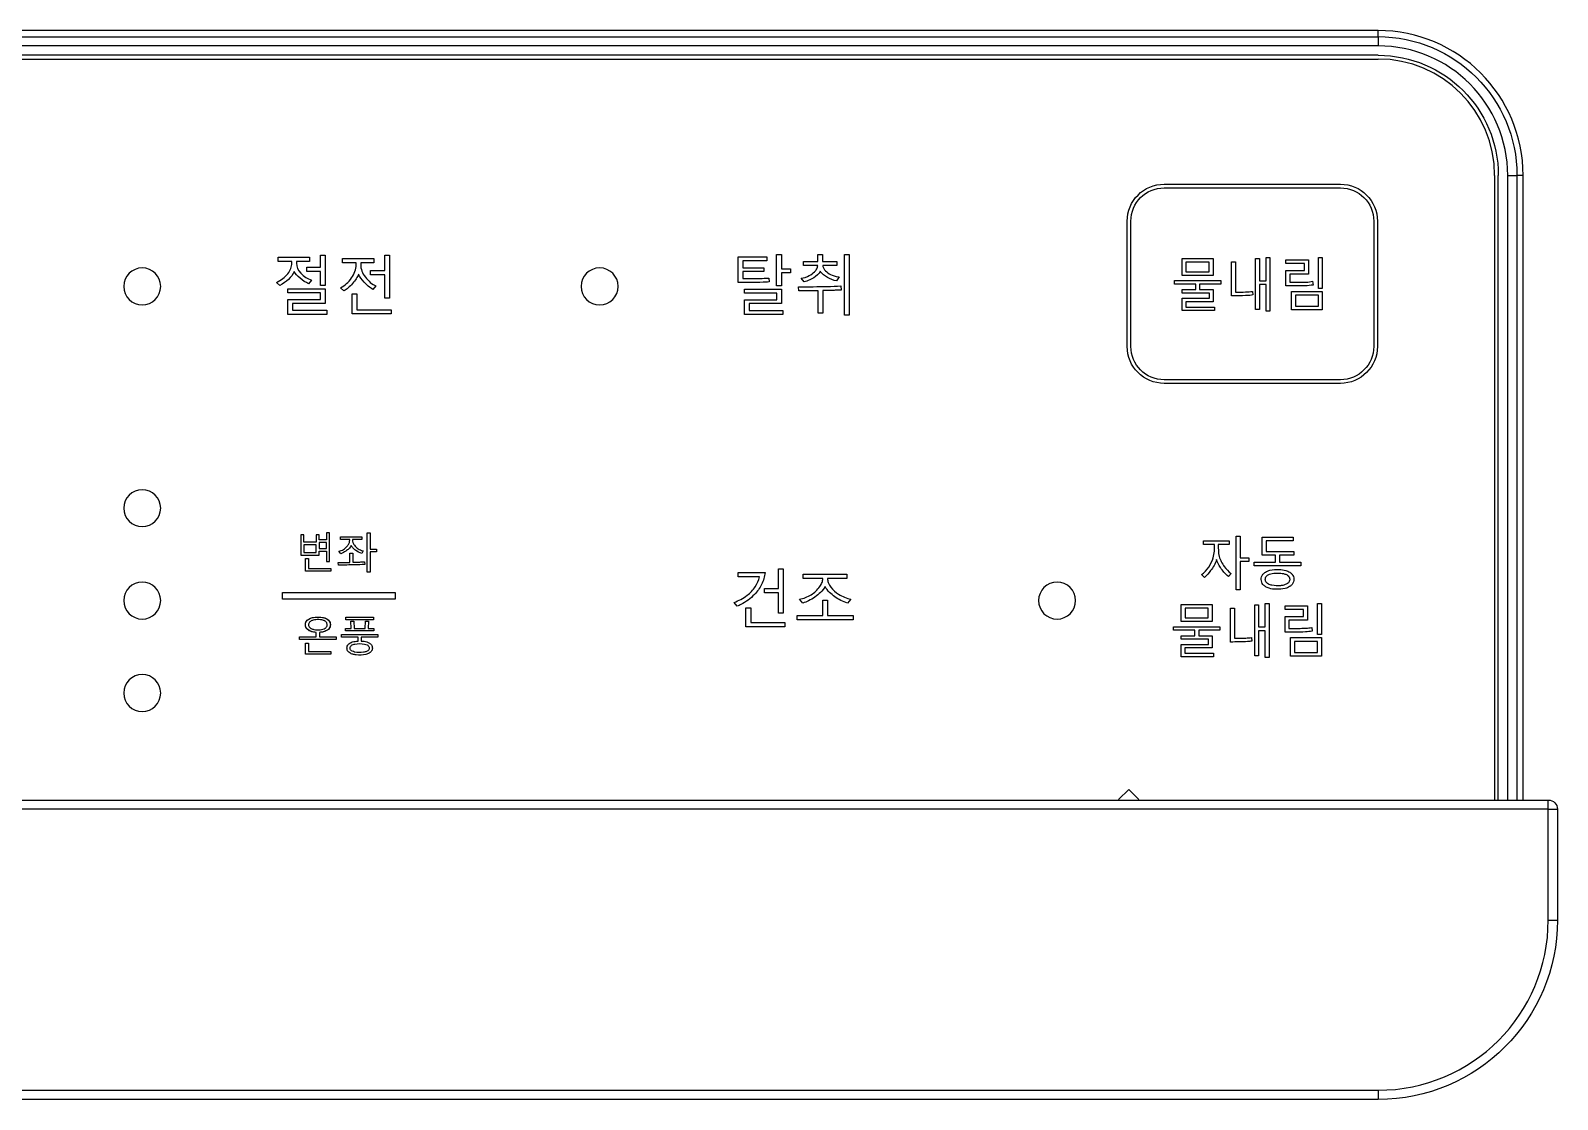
# Model space of a CAD drawing. Header units: millimetres. Extents: x 5 to 3846, y -2727 to 2747.
# Drawn here: x 1508.1 to 1590.7, y 1674.9 to 1732.7 of the extents above; entities that cross this region are included whole.
import ezdxf

# ---------------------------------------------------------------- set-up
doc = ezdxf.new("R2010")
doc.units = ezdxf.units.MM

msp = doc.modelspace()

# ---------------------------------------------------------------- linework, layer by layer
at = {"linetype": 'Continuous'}
for p, q in [((1581.015, 1732.726), (1367.765, 1732.726)), ((1581.015, 1732.394), (1581.015, 1732.726)), ((1367.765, 1732.394), (1581.015, 1732.394)), ((1581.015, 1731.895), (1367.765, 1731.895)), ((1581.015, 1732.394), (1581.015, 1731.895)), ((1581.015, 1731.386), (1367.765, 1731.386)), ((1367.765, 1731.186), (1581.015, 1731.186)), ((1569.434, 1724.414), (1578.974, 1724.414)), ((1587.315, 1724.886), (1587.315, 1691.099)), ((1587.515, 1691.099), (1587.515, 1724.886)), ((1588.024, 1691.099), (1588.024, 1724.886)), ((1588.024, 1724.886), (1588.524, 1724.886)), ((1588.855, 1724.886), (1588.524, 1724.886)), ((1588.524, 1724.886), (1588.524, 1691.099)), ((1588.855, 1691.099), (1588.855, 1724.886)), ((1569.434, 1724.214), (1578.974, 1724.214)), ((1567.434, 1715.636), (1567.434, 1722.414)), ((1567.634, 1715.636), (1567.634, 1722.414)), ((1580.774, 1722.414), (1580.774, 1715.636)), ((1580.974, 1722.414), (1580.974, 1715.636)), ((1521.505, 1720.46), (1523.192, 1720.46)), ((1521.505, 1720.234), (1521.505, 1720.46)), ((1522.239, 1720.234), (1521.505, 1720.234)), ((1523.192, 1720.234), (1522.487, 1720.234)), ((1523.192, 1720.46), (1523.192, 1720.234)), ((1523.785, 1719.918), (1523.785, 1720.572)), ((1523.785, 1720.572), (1524.039, 1720.572)), ((1524.039, 1720.572), (1524.039, 1718.932)), ((1524.985, 1720.395), (1526.672, 1720.395)), ((1524.985, 1720.164), (1524.985, 1720.395)), ((1525.712, 1720.164), (1524.985, 1720.164)), ((1526.672, 1720.164), (1525.961, 1720.164)), ((1526.672, 1720.395), (1526.672, 1720.164)), ((1527.265, 1719.744), (1527.265, 1720.572)), ((1527.265, 1720.572), (1527.519, 1720.572)), ((1527.519, 1720.572), (1527.519, 1718.24)), ((1546.39, 1720.481), (1547.94, 1720.481)), ((1546.39, 1719.089), (1546.39, 1720.481)), ((1546.642, 1720.268), (1546.642, 1719.892)), ((1547.94, 1720.268), (1546.642, 1720.268)), ((1547.94, 1720.481), (1547.94, 1720.268)), ((1548.468, 1720.613), (1548.722, 1720.613)), ((1548.468, 1718.912), (1548.468, 1720.613)), ((1548.722, 1720.613), (1548.722, 1719.836)), ((1549.92, 1720.234), (1550.703, 1720.234)), ((1549.92, 1720.008), (1549.92, 1720.234)), ((1550.703, 1720.616), (1550.956, 1720.616)), ((1550.703, 1720.234), (1550.703, 1720.616)), ((1550.956, 1720.616), (1550.956, 1720.234)), ((1550.956, 1720.234), (1551.715, 1720.234)), ((1551.715, 1720.234), (1551.715, 1720.008)), ((1552.135, 1717.335), (1552.135, 1720.613)), ((1552.135, 1720.613), (1552.39, 1720.613)), ((1552.39, 1720.613), (1552.39, 1717.335)), ((1570.41, 1720.394), (1572.08, 1720.394)), ((1570.41, 1719.483), (1570.41, 1720.394)), ((1570.616, 1720.199), (1570.616, 1719.677)), ((1571.872, 1720.199), (1570.616, 1720.199)), ((1571.872, 1719.677), (1571.872, 1720.199)), ((1572.08, 1720.394), (1572.08, 1719.483)), ((1573.078, 1720.211), (1573.287, 1720.211)), ((1573.078, 1718.372), (1573.078, 1720.211)), ((1573.287, 1720.211), (1573.287, 1718.573)), ((1574.385, 1720.391), (1574.595, 1720.391)), ((1574.385, 1717.63), (1574.385, 1720.391)), ((1574.595, 1720.391), (1574.595, 1719.186)), ((1574.952, 1720.45), (1575.161, 1720.45)), ((1574.952, 1719.186), (1574.952, 1720.45)), ((1575.161, 1720.45), (1575.161, 1717.542)), ((1576.027, 1720.329), (1577.237, 1720.329)), ((1576.027, 1720.131), (1576.027, 1720.329)), ((1577.03, 1720.131), (1576.027, 1720.131)), ((1577.03, 1719.749), (1577.03, 1720.131)), ((1577.237, 1720.329), (1577.237, 1719.554)), ((1577.78, 1720.45), (1577.99, 1720.45)), ((1577.78, 1718.77), (1577.78, 1720.45)), ((1577.99, 1720.45), (1577.99, 1718.77)), ((1523.053, 1719.918), (1523.785, 1719.918)), ((1523.053, 1719.688), (1523.053, 1719.918)), ((1523.785, 1719.688), (1523.053, 1719.688)), ((1523.785, 1718.932), (1523.785, 1719.688)), ((1526.499, 1719.744), (1527.265, 1719.744)), ((1526.499, 1719.517), (1526.499, 1719.744)), ((1527.265, 1719.517), (1526.499, 1719.517)), ((1527.265, 1718.24), (1527.265, 1719.517)), ((1546.642, 1719.892), (1547.772, 1719.892)), ((1546.642, 1719.683), (1546.642, 1719.304)), ((1547.772, 1719.683), (1546.642, 1719.683)), ((1547.772, 1719.892), (1547.772, 1719.683)), ((1548.04, 1719.335), (1548.057, 1719.128)), ((1548.722, 1719.836), (1549.216, 1719.836)), ((1548.722, 1719.61), (1548.722, 1718.912)), ((1549.216, 1719.61), (1548.722, 1719.61)), ((1549.216, 1719.836), (1549.216, 1719.61)), ((1549.95, 1719.123), (1549.787, 1719.321)), ((1550.693, 1720.008), (1549.92, 1720.008)), ((1551.715, 1720.008), (1550.963, 1720.008)), ((1551.855, 1719.395), (1551.7, 1719.182)), ((1572.08, 1719.483), (1570.41, 1719.483)), ((1570.616, 1719.677), (1571.872, 1719.677)), ((1576.027, 1719.749), (1577.03, 1719.749)), ((1576.027, 1718.909), (1576.027, 1719.749)), ((1576.233, 1719.554), (1576.233, 1719.109)), ((1577.237, 1719.554), (1576.233, 1719.554)), ((1521.585, 1718.932), (1521.405, 1719.104)), ((1522.02, 1718.759), (1524.039, 1718.759)), ((1522.02, 1718.533), (1522.02, 1718.759)), ((1523.789, 1718.533), (1522.02, 1718.533)), ((1523.308, 1719.224), (1523.138, 1719.031)), ((1524.039, 1718.932), (1523.785, 1718.932)), ((1523.789, 1718.181), (1523.789, 1718.533)), ((1524.039, 1718.759), (1524.039, 1717.962)), ((1525.058, 1718.64), (1524.875, 1718.815)), ((1525.5, 1718.474), (1525.755, 1718.474)), ((1525.5, 1717.401), (1525.5, 1718.474)), ((1525.755, 1718.474), (1525.755, 1717.624)), ((1526.781, 1718.908), (1526.611, 1718.725)), ((1546.735, 1718.73), (1548.722, 1718.73)), ((1546.735, 1718.515), (1546.735, 1718.73)), ((1548.472, 1718.515), (1546.735, 1718.515)), ((1548.722, 1718.912), (1548.468, 1718.912)), ((1548.472, 1718.163), (1548.472, 1718.515)), ((1548.722, 1718.73), (1548.722, 1717.96)), ((1549.665, 1718.637), (1549.641, 1718.859)), ((1550.71, 1717.429), (1550.71, 1718.65)), ((1550.963, 1718.657), (1550.963, 1717.429)), ((1551.945, 1718.907), (1551.958, 1718.688)), ((1569.99, 1719.203), (1572.503, 1719.203)), ((1569.99, 1719.008), (1569.99, 1719.203)), ((1571.14, 1719.008), (1569.99, 1719.008)), ((1570.401, 1718.711), (1571.14, 1718.711)), ((1570.401, 1718.52), (1570.401, 1718.711)), ((1571.882, 1718.52), (1570.401, 1718.52)), ((1571.14, 1718.711), (1571.14, 1719.008)), ((1571.353, 1719.008), (1571.353, 1718.711)), ((1572.503, 1719.008), (1571.353, 1719.008)), ((1571.353, 1718.711), (1572.088, 1718.711)), ((1571.882, 1718.24), (1571.882, 1718.52)), ((1572.088, 1718.711), (1572.088, 1718.057)), ((1572.503, 1719.203), (1572.503, 1719.008)), ((1574.209, 1718.615), (1574.23, 1718.421)), ((1574.595, 1719.186), (1574.952, 1719.186)), ((1574.595, 1718.986), (1574.595, 1717.63)), ((1574.952, 1718.986), (1574.595, 1718.986)), ((1574.952, 1717.542), (1574.952, 1718.986)), ((1576.326, 1718.609), (1577.99, 1718.609)), ((1576.326, 1717.61), (1576.326, 1718.609)), ((1577.47, 1719.159), (1577.489, 1718.958)), ((1577.99, 1718.77), (1577.78, 1718.77)), ((1577.99, 1718.609), (1577.99, 1717.61)), ((1522.02, 1718.181), (1523.789, 1718.181)), ((1522.02, 1717.371), (1522.02, 1718.181)), ((1522.272, 1717.962), (1522.272, 1717.597)), ((1524.039, 1717.962), (1522.272, 1717.962)), ((1525.755, 1717.624), (1527.605, 1717.624)), ((1527.519, 1718.24), (1527.265, 1718.24)), ((1527.605, 1717.624), (1527.605, 1717.401)), ((1546.735, 1718.163), (1548.472, 1718.163)), ((1546.735, 1717.373), (1546.735, 1718.163)), ((1546.985, 1717.96), (1546.985, 1717.585)), ((1548.722, 1717.96), (1546.985, 1717.96)), ((1570.401, 1718.24), (1571.882, 1718.24)), ((1570.401, 1717.575), (1570.401, 1718.24)), ((1570.608, 1718.057), (1570.608, 1717.766)), ((1572.088, 1718.057), (1570.608, 1718.057)), ((1570.608, 1717.766), (1572.16, 1717.766)), ((1572.16, 1717.766), (1572.16, 1717.575)), ((1574.595, 1717.63), (1574.385, 1717.63)), ((1576.535, 1718.408), (1576.535, 1717.81)), ((1577.78, 1718.408), (1576.535, 1718.408)), ((1576.535, 1717.81), (1577.78, 1717.81)), ((1577.78, 1717.81), (1577.78, 1718.408)), ((1524.128, 1717.371), (1522.02, 1717.371)), ((1522.272, 1717.597), (1524.128, 1717.597)), ((1524.128, 1717.597), (1524.128, 1717.371)), ((1527.605, 1717.401), (1525.5, 1717.401)), ((1548.81, 1717.373), (1546.735, 1717.373)), ((1546.985, 1717.585), (1548.81, 1717.585)), ((1548.81, 1717.585), (1548.81, 1717.373)), ((1550.963, 1717.429), (1550.71, 1717.429)), ((1552.39, 1717.335), (1552.135, 1717.335)), ((1572.16, 1717.575), (1570.401, 1717.575)), ((1575.161, 1717.542), (1574.952, 1717.542)), ((1577.99, 1717.61), (1576.326, 1717.61)), ((1578.974, 1713.836), (1569.434, 1713.836)), ((1578.974, 1713.636), (1569.434, 1713.636)), ((1522.892, 1705.45), (1522.729, 1705.45)), ((1522.729, 1705.45), (1522.729, 1704.346)), ((1522.892, 1705.056), (1522.892, 1705.45)), ((1523.715, 1705.45), (1523.552, 1705.45)), ((1523.552, 1705.45), (1523.552, 1705.056)), ((1523.715, 1705.178), (1523.715, 1705.45)), ((1524.276, 1705.549), (1524.11, 1705.549)), ((1524.11, 1705.549), (1524.11, 1705.178)), ((1524.276, 1703.994), (1524.276, 1705.549)), ((1524.874, 1705.193), (1524.874, 1705.344)), ((1524.874, 1705.344), (1526.016, 1705.344)), ((1526.016, 1705.344), (1526.016, 1705.193)), ((1526.308, 1705.549), (1526.472, 1705.549)), ((1526.308, 1703.42), (1526.308, 1705.549)), ((1526.472, 1705.549), (1526.472, 1704.671)), ((1573.336, 1702.472), (1573.336, 1705.38)), ((1573.336, 1705.38), (1573.545, 1705.38)), ((1573.545, 1705.38), (1573.545, 1704.198)), ((1574.732, 1705.312), (1576.414, 1705.312)), ((1574.732, 1704.342), (1574.732, 1705.312)), ((1576.414, 1705.312), (1576.414, 1705.111)), ((1523.552, 1705.056), (1522.892, 1705.056)), ((1523.552, 1704.909), (1522.892, 1704.909)), ((1522.892, 1704.909), (1522.892, 1704.493)), ((1522.892, 1704.493), (1523.552, 1704.493)), ((1523.552, 1704.493), (1523.552, 1704.909)), ((1524.11, 1705.178), (1523.715, 1705.178)), ((1523.715, 1705.031), (1523.715, 1704.708)), ((1524.11, 1705.031), (1523.715, 1705.031)), ((1523.715, 1704.708), (1524.11, 1704.708)), ((1523.715, 1704.346), (1523.715, 1704.561)), ((1523.715, 1704.561), (1524.11, 1704.561)), ((1524.11, 1704.708), (1524.11, 1705.031)), ((1524.11, 1704.561), (1524.11, 1703.994)), ((1524.884, 1704.421), (1524.786, 1704.554)), ((1525.365, 1705.193), (1524.874, 1705.193)), ((1525.374, 1704.444), (1525.539, 1704.444)), ((1525.374, 1703.955), (1525.374, 1704.444)), ((1526.016, 1705.193), (1525.526, 1705.193)), ((1525.539, 1704.444), (1525.539, 1703.959)), ((1526.104, 1704.572), (1526.016, 1704.44)), ((1526.472, 1704.671), (1526.821, 1704.671)), ((1526.472, 1704.524), (1526.472, 1703.42)), ((1526.821, 1704.524), (1526.472, 1704.524)), ((1526.821, 1704.671), (1526.821, 1704.524)), ((1571.556, 1704.926), (1571.556, 1705.127)), ((1571.556, 1705.127), (1572.953, 1705.127)), ((1572.157, 1704.926), (1571.556, 1704.926)), ((1572.953, 1704.926), (1572.363, 1704.926)), ((1572.953, 1705.127), (1572.953, 1704.926)), ((1574.946, 1705.111), (1574.946, 1704.543)), ((1576.414, 1705.111), (1574.946, 1705.111)), ((1574.946, 1704.543), (1576.446, 1704.543)), ((1576.446, 1704.543), (1576.446, 1704.342)), ((1522.729, 1704.346), (1523.715, 1704.346)), ((1522.976, 1704.17), (1523.141, 1704.17)), ((1522.976, 1703.48), (1522.976, 1704.17)), ((1523.141, 1704.17), (1523.141, 1703.627)), ((1523.141, 1703.627), (1524.343, 1703.627)), ((1524.11, 1703.994), (1524.276, 1703.994)), ((1524.343, 1703.627), (1524.343, 1703.48)), ((1524.757, 1703.804), (1524.738, 1703.951)), ((1526.172, 1703.987), (1526.179, 1703.845)), ((1548.562, 1702.541), (1548.562, 1703.613)), ((1548.562, 1703.613), (1548.817, 1703.613)), ((1548.817, 1703.613), (1548.817, 1701.215)), ((1573.545, 1704.198), (1574.014, 1704.198)), ((1574.014, 1703.997), (1573.545, 1703.997)), ((1573.545, 1703.997), (1573.545, 1702.472)), ((1574.014, 1704.198), (1574.014, 1703.997)), ((1574.313, 1703.765), (1574.313, 1703.965)), ((1574.313, 1703.965), (1575.462, 1703.965)), ((1576.825, 1703.765), (1574.313, 1703.765)), ((1575.462, 1704.342), (1574.732, 1704.342)), ((1575.462, 1703.965), (1575.462, 1704.342)), ((1575.676, 1704.342), (1575.676, 1703.965)), ((1576.446, 1704.342), (1575.676, 1704.342)), ((1575.676, 1703.965), (1576.825, 1703.965)), ((1576.825, 1703.965), (1576.825, 1703.765)), ((1524.343, 1703.48), (1522.976, 1703.48)), ((1526.472, 1703.42), (1526.308, 1703.42)), ((1546.384, 1703.404), (1547.838, 1703.404)), ((1546.384, 1703.178), (1546.384, 1703.404)), ((1547.539, 1703.178), (1546.384, 1703.178)), ((1549.91, 1703.084), (1549.91, 1703.31)), ((1549.91, 1703.31), (1552.274, 1703.31)), ((1550.96, 1703.084), (1549.91, 1703.084)), ((1552.274, 1703.084), (1551.221, 1703.084)), ((1552.274, 1703.31), (1552.274, 1703.084)), ((1571.617, 1703.141), (1571.455, 1703.29)), ((1573.054, 1703.351), (1572.908, 1703.182)), ((1521.725, 1702.32), (1527.825, 1702.32)), ((1521.725, 1701.972), (1521.725, 1702.32)), ((1527.825, 1701.972), (1521.725, 1701.972)), ((1527.825, 1702.32), (1527.825, 1701.972)), ((1547.807, 1702.541), (1548.562, 1702.541)), ((1547.807, 1702.314), (1547.807, 1702.541)), ((1548.562, 1702.314), (1547.807, 1702.314)), ((1548.562, 1701.215), (1548.562, 1702.314)), ((1549.88, 1701.747), (1549.701, 1701.956)), ((1552.483, 1701.959), (1552.304, 1701.75)), ((1573.545, 1702.472), (1573.336, 1702.472)), ((1546.338, 1701.584), (1546.168, 1701.79)), ((1546.808, 1701.497), (1547.062, 1701.497)), ((1546.808, 1700.465), (1546.808, 1701.497)), ((1547.062, 1701.497), (1547.062, 1700.694)), ((1548.817, 1701.215), (1548.562, 1701.215)), ((1550.963, 1701.903), (1551.221, 1701.903)), ((1550.963, 1701.076), (1550.963, 1701.903)), ((1551.221, 1701.903), (1551.221, 1701.076)), ((1570.36, 1700.757), (1570.36, 1701.667)), ((1570.36, 1701.667), (1572.03, 1701.667)), ((1571.822, 1701.473), (1570.566, 1701.473)), ((1570.566, 1701.473), (1570.566, 1700.951)), ((1571.822, 1700.951), (1571.822, 1701.473)), ((1572.03, 1701.667), (1572.03, 1700.757)), ((1573.028, 1701.485), (1573.237, 1701.485)), ((1573.028, 1699.646), (1573.028, 1701.485)), ((1573.237, 1701.485), (1573.237, 1699.847)), ((1574.335, 1701.665), (1574.545, 1701.665)), ((1574.335, 1698.904), (1574.335, 1701.665)), ((1574.545, 1701.665), (1574.545, 1700.46)), ((1574.902, 1701.723), (1575.111, 1701.723)), ((1574.902, 1700.46), (1574.902, 1701.723)), ((1575.111, 1701.723), (1575.111, 1698.816)), ((1575.977, 1701.602), (1577.186, 1701.602)), ((1575.977, 1701.405), (1575.977, 1701.602)), ((1576.98, 1701.405), (1575.977, 1701.405)), ((1576.98, 1701.022), (1576.98, 1701.405)), ((1577.186, 1701.602), (1577.186, 1700.828)), ((1577.73, 1701.723), (1577.94, 1701.723)), ((1577.73, 1700.044), (1577.73, 1701.723)), ((1577.94, 1701.723), (1577.94, 1700.044)), ((1525.133, 1700.384), (1525.451, 1700.384)), ((1525.133, 1700.242), (1525.133, 1700.384)), ((1525.159, 1700.848), (1525.159, 1700.995)), ((1525.159, 1700.995), (1526.652, 1700.995)), ((1526.652, 1700.848), (1525.159, 1700.848)), ((1525.431, 1700.771), (1525.593, 1700.771)), ((1525.451, 1700.384), (1525.431, 1700.771)), ((1525.593, 1700.771), (1525.616, 1700.384)), ((1525.616, 1700.384), (1526.195, 1700.384)), ((1526.195, 1700.384), (1526.218, 1700.771)), ((1526.218, 1700.771), (1526.38, 1700.771)), ((1526.38, 1700.771), (1526.36, 1700.384)), ((1526.36, 1700.384), (1526.678, 1700.384)), ((1526.652, 1700.995), (1526.652, 1700.848)), ((1526.678, 1700.384), (1526.678, 1700.242)), ((1548.91, 1700.465), (1546.808, 1700.465)), ((1547.062, 1700.694), (1548.91, 1700.694)), ((1548.91, 1700.694), (1548.91, 1700.465)), ((1549.571, 1701.076), (1550.963, 1701.076)), ((1549.571, 1700.853), (1549.571, 1701.076)), ((1552.613, 1700.853), (1549.571, 1700.853)), ((1551.221, 1701.076), (1552.613, 1701.076)), ((1552.613, 1701.076), (1552.613, 1700.853)), ((1569.94, 1700.476), (1572.452, 1700.476)), ((1569.94, 1700.282), (1569.94, 1700.476)), ((1571.09, 1700.282), (1569.94, 1700.282)), ((1572.03, 1700.757), (1570.36, 1700.757)), ((1570.566, 1700.951), (1571.822, 1700.951)), ((1571.09, 1699.985), (1571.09, 1700.282)), ((1572.452, 1700.282), (1571.303, 1700.282)), ((1571.303, 1700.282), (1571.303, 1699.985)), ((1572.452, 1700.476), (1572.452, 1700.282)), ((1574.545, 1700.46), (1574.902, 1700.46)), ((1575.977, 1700.182), (1575.977, 1701.022)), ((1575.977, 1701.022), (1576.98, 1701.022)), ((1577.186, 1700.828), (1576.183, 1700.828)), ((1576.183, 1700.828), (1576.183, 1700.383)), ((1577.42, 1700.433), (1577.439, 1700.232)), ((1522.657, 1699.776), (1522.657, 1699.923)), ((1522.657, 1699.923), (1523.561, 1699.923)), ((1524.633, 1699.776), (1522.657, 1699.776)), ((1522.98, 1699.589), (1523.145, 1699.589)), ((1522.98, 1698.991), (1522.98, 1699.589)), ((1523.145, 1699.589), (1523.145, 1699.138)), ((1523.561, 1699.923), (1523.561, 1700.169)), ((1523.729, 1700.169), (1523.729, 1699.923)), ((1523.729, 1699.923), (1524.633, 1699.923)), ((1524.633, 1699.923), (1524.633, 1699.776)), ((1524.918, 1700.054), (1526.893, 1700.054)), ((1524.918, 1699.905), (1524.918, 1700.054)), ((1525.822, 1699.905), (1524.918, 1699.905)), ((1526.678, 1700.242), (1525.133, 1700.242)), ((1525.822, 1699.697), (1525.822, 1699.905)), ((1525.989, 1699.905), (1525.989, 1699.697)), ((1526.893, 1699.905), (1525.989, 1699.905)), ((1526.893, 1700.054), (1526.893, 1699.905)), ((1570.351, 1699.985), (1571.09, 1699.985)), ((1570.351, 1699.794), (1570.351, 1699.985)), ((1571.832, 1699.794), (1570.351, 1699.794)), ((1570.351, 1699.514), (1571.832, 1699.514)), ((1570.351, 1698.849), (1570.351, 1699.514)), ((1571.303, 1699.985), (1572.038, 1699.985)), ((1571.832, 1699.514), (1571.832, 1699.794)), ((1572.038, 1699.985), (1572.038, 1699.331)), ((1574.159, 1699.889), (1574.18, 1699.695)), ((1574.545, 1700.259), (1574.545, 1698.904)), ((1574.902, 1700.259), (1574.545, 1700.259)), ((1574.902, 1698.816), (1574.902, 1700.259)), ((1576.276, 1699.883), (1577.94, 1699.883)), ((1576.276, 1698.883), (1576.276, 1699.883)), ((1577.73, 1699.682), (1576.485, 1699.682)), ((1576.485, 1699.682), (1576.485, 1699.084)), ((1577.94, 1700.044), (1577.73, 1700.044)), ((1577.73, 1699.084), (1577.73, 1699.682)), ((1577.94, 1699.883), (1577.94, 1698.883)), ((1524.353, 1698.991), (1522.98, 1698.991)), ((1523.145, 1699.138), (1524.353, 1699.138)), ((1524.353, 1699.138), (1524.353, 1698.991)), ((1572.11, 1698.849), (1570.351, 1698.849)), ((1570.558, 1699.331), (1570.558, 1699.04)), ((1572.038, 1699.331), (1570.558, 1699.331)), ((1570.558, 1699.04), (1572.11, 1699.04)), ((1572.11, 1699.04), (1572.11, 1698.849)), ((1574.545, 1698.904), (1574.335, 1698.904)), ((1575.111, 1698.816), (1574.902, 1698.816)), ((1577.94, 1698.883), (1576.276, 1698.883)), ((1576.485, 1699.084), (1577.73, 1699.084)), ((1566.969, 1691.124), (1567.516, 1691.67)), ((1567.516, 1691.67), (1568.063, 1691.124)), ((1358.565, 1691.098), (1590.215, 1691.098)), ((1590.215, 1690.598), (1358.565, 1690.598)), ((1566.995, 1691.098), (1566.969, 1691.124)), ((1568.063, 1691.124), (1568.037, 1691.098)), ((1590.215, 1690.598), (1590.215, 1691.098)), ((1590.215, 1684.598), (1590.215, 1690.598)), ((1590.215, 1690.598), (1590.715, 1690.598)), ((1590.715, 1690.598), (1590.715, 1684.598)), ((1590.215, 1684.598), (1590.715, 1684.598)), ((1367.765, 1675.398), (1581.015, 1675.398)), ((1581.015, 1674.898), (1367.765, 1674.898)), ((1581.015, 1675.398), (1581.015, 1674.898))]:
    msp.add_line(p, q, dxfattribs=at)
at = {"linetype": 'Continuous', "extrusion": (0, 0, -1)}
for centre in [(-1514.14, 1718.886), (-1538.89, 1718.886), (-1514.14, 1706.886), (-1514.14, 1701.886), (-1563.64, 1701.886), (-1514.14, 1696.886)]:
    msp.add_circle(centre, 1, dxfattribs=at)
at = {"linetype": 'Continuous'}
for centre, radius, start, end in [((1581.015, 1724.886), 7.84, 0, 90), ((1581.015, 1724.886), 7.009, 0, 90), ((1581.015, 1724.886), 6.3, 0, 90), ((1581.015, 1684.598), 9.2, 270, 0)]:
    msp.add_arc(centre, radius, start, end, dxfattribs=at)
at = {"linetype": 'Continuous', "extrusion": (0, 0, -1)}
for centre, radius, start, end in [((-1581.015, 1724.886), 7.509, 90, 180), ((-1581.015, 1724.886), 6.5, 90, 180), ((-1569.434, 1722.414), 2, 0, 90), ((-1578.974, 1722.414), 2, 90, 180), ((-1569.434, 1722.414), 1.8, 0, 90), ((-1578.974, 1722.414), 1.8, 90, 180), ((-1569.434, 1715.636), 2, 270, 0), ((-1569.434, 1715.636), 1.8, 270, 0), ((-1578.974, 1715.636), 1.8, 180, 270), ((-1578.974, 1715.636), 2, 180, 270), ((-1590.215, 1690.598), 0.5, 90, 180), ((-1581.015, 1684.598), 9.7, 180, 270)]:
    msp.add_arc(centre, radius, start, end, dxfattribs=at)
at = {"linetype": 'Continuous'}
for points, knots in [([(1521.405, 1719.104), (1521.66, 1719.224), (1521.862, 1719.377), (1522.163, 1719.749), (1522.239, 1719.943), (1522.239, 1720.176), (1522.239, 1720.205), (1522.239, 1720.234)], [0, 0, 0, 0, 0.467023, 0.467023, 0.933864, 0.933864, 1, 1, 1, 1]), ([(1522.487, 1720.234), (1522.487, 1720.205), (1522.487, 1720.176), (1522.487, 1719.946), (1522.567, 1719.761), (1522.888, 1719.423), (1523.081, 1719.3), (1523.308, 1719.224)], [0, 0, 0, 0, 0.067248, 0.067248, 0.534526, 0.534526, 1, 1, 1, 1]), ([(1524.875, 1718.815), (1525.108, 1718.932), (1525.306, 1719.107), (1525.631, 1719.571), (1525.712, 1719.805), (1525.712, 1720.083), (1525.712, 1720.124), (1525.712, 1720.164)], [0, 0, 0, 0, 0.460873, 0.460873, 0.921746, 0.921746, 1, 1, 1, 1]), ([(1525.961, 1720.164), (1525.961, 1720.124), (1525.961, 1720.083), (1525.961, 1719.826), (1526.045, 1719.607), (1526.383, 1719.167), (1526.572, 1719.007), (1526.781, 1718.908)], [0, 0, 0, 0, 0.084902, 0.084902, 0.542034, 0.542034, 1, 1, 1, 1]), ([(1523.138, 1719.031), (1522.98, 1719.1), (1522.827, 1719.197), (1522.533, 1719.447), (1522.428, 1719.569), (1522.365, 1719.688)], [0, 0, 0, 0, 0.499463, 0.499463, 1, 1, 1, 1]), ([(1525.845, 1719.538), (1525.781, 1719.388), (1525.672, 1719.222), (1525.362, 1718.858), (1525.209, 1718.725), (1525.058, 1718.64)], [0, 0, 0, 0, 0.499061, 0.499061, 1, 1, 1, 1]), ([(1526.611, 1718.725), (1526.449, 1718.825), (1526.296, 1718.953), (1526.007, 1719.267), (1525.904, 1719.41), (1525.845, 1719.538)], [0, 0, 0, 0, 0.499494, 0.499494, 1, 1, 1, 1]), ([(1546.642, 1719.304), (1546.789, 1719.304), (1546.937, 1719.304), (1547.244, 1719.306), (1547.403, 1719.308), (1547.721, 1719.317), (1547.881, 1719.323), (1548.04, 1719.335)], [0, 0, 0, 0, 0.316278, 0.316278, 0.657983, 0.657983, 1, 1, 1, 1]), ([(1549.787, 1719.321), (1549.943, 1719.344), (1550.097, 1719.392), (1550.337, 1719.521), (1550.433, 1719.589), (1550.561, 1719.718), (1550.604, 1719.772), (1550.664, 1719.885), (1550.685, 1719.946), (1550.693, 1720.008)], [0, 0, 0, 0, 0.393389, 0.393389, 0.679789, 0.679789, 0.845673, 0.845673, 1, 1, 1, 1]), ([(1550.83, 1719.701), (1550.792, 1719.626), (1550.733, 1719.562), (1550.547, 1719.396), (1550.404, 1719.307), (1550.157, 1719.189), (1550.055, 1719.15), (1549.95, 1719.123)], [0, 0, 0, 0, 0.234642, 0.234642, 0.698684, 0.698684, 1, 1, 1, 1]), ([(1551.7, 1719.182), (1551.531, 1719.213), (1551.366, 1719.277), (1551.145, 1719.406), (1551.074, 1719.453), (1550.94, 1719.561), (1550.875, 1719.625), (1550.83, 1719.701)], [0, 0, 0, 0, 0.500953, 0.500953, 0.744018, 0.744018, 1, 1, 1, 1]), ([(1550.963, 1720.008), (1550.97, 1719.953), (1550.989, 1719.898), (1551.042, 1719.801), (1551.077, 1719.757), (1551.191, 1719.642), (1551.281, 1719.581), (1551.505, 1719.466), (1551.65, 1719.425), (1551.815, 1719.4), (1551.835, 1719.397), (1551.855, 1719.395)], [0, 0, 0, 0, 0.144987, 0.144987, 0.288061, 0.288061, 0.56422, 0.56422, 0.947456, 0.947456, 1, 1, 1, 1]), ([(1548.057, 1719.128), (1547.95, 1719.116), (1547.842, 1719.111), (1547.51, 1719.098), (1547.286, 1719.094), (1546.838, 1719.09), (1546.614, 1719.089), (1546.39, 1719.089)], [0, 0, 0, 0, 0.194327, 0.194327, 0.597078, 0.597078, 1, 1, 1, 1]), ([(1549.641, 1718.859), (1549.911, 1718.859), (1550.181, 1718.863), (1550.7, 1718.871), (1550.949, 1718.875), (1551.447, 1718.886), (1551.696, 1718.891), (1551.945, 1718.907)], [0, 0, 0, 0, 0.351746, 0.351746, 0.675831, 0.675831, 1, 1, 1, 1]), ([(1550.71, 1718.65), (1550.574, 1718.648), (1550.438, 1718.646), (1550.196, 1718.642), (1550.09, 1718.641), (1549.877, 1718.638), (1549.771, 1718.637), (1549.665, 1718.637)], [0, 0, 0, 0, 0.389651, 0.389651, 0.694819, 0.694819, 1, 1, 1, 1]), ([(1551.958, 1718.688), (1551.892, 1718.684), (1551.825, 1718.68), (1551.68, 1718.674), (1551.601, 1718.671), (1551.419, 1718.665), (1551.315, 1718.663), (1551.129, 1718.659), (1551.046, 1718.658), (1550.963, 1718.657)], [0, 0, 0, 0, 0.20028, 0.20028, 0.43803, 0.43803, 0.749976, 0.749976, 1, 1, 1, 1]), ([(1577.489, 1718.958), (1577.349, 1718.935), (1577.213, 1718.92), (1576.95, 1718.911), (1576.599, 1718.909), (1576.027, 1718.909)], [0, 0, 0, 0, 0.498999, 0.498999, 1, 1, 1, 1]), ([(1576.233, 1719.109), (1576.689, 1719.109), (1576.981, 1719.112), (1577.241, 1719.121), (1577.36, 1719.136), (1577.47, 1719.159)], [0, 0, 0, 0, 0.498947, 0.498947, 1, 1, 1, 1]), ([(1524.786, 1704.554), (1524.87, 1704.574), (1524.953, 1704.604), (1525.112, 1704.696), (1525.187, 1704.765), (1525.283, 1704.887), (1525.315, 1704.936), (1525.36, 1705.043), (1525.365, 1705.103), (1525.365, 1705.172), (1525.365, 1705.183), (1525.365, 1705.193)], [0, 0, 0, 0, 0.276133, 0.276133, 0.5932, 0.5932, 0.77615, 0.77615, 0.966288, 0.966288, 1, 1, 1, 1]), ([(1525.449, 1704.861), (1525.417, 1704.798), (1525.369, 1704.743), (1525.268, 1704.645), (1525.213, 1704.601), (1525.072, 1704.502), (1524.981, 1704.452), (1524.884, 1704.421)], [0, 0, 0, 0, 0.292635, 0.292635, 0.579294, 0.579294, 1, 1, 1, 1]), ([(1526.016, 1704.44), (1525.895, 1704.475), (1525.78, 1704.536), (1525.634, 1704.644), (1525.591, 1704.68), (1525.512, 1704.762), (1525.476, 1704.809), (1525.449, 1704.861)], [0, 0, 0, 0, 0.527495, 0.527495, 0.758096, 0.758096, 1, 1, 1, 1]), ([(1525.526, 1705.193), (1525.526, 1705.138), (1525.522, 1705.081), (1525.556, 1704.976), (1525.586, 1704.927), (1525.676, 1704.807), (1525.746, 1704.738), (1525.901, 1704.639), (1525.985, 1704.604), (1526.082, 1704.578), (1526.093, 1704.575), (1526.104, 1704.572)], [0, 0, 0, 0, 0.18066, 0.18066, 0.36241, 0.36241, 0.673364, 0.673364, 0.963146, 0.963146, 1, 1, 1, 1]), ([(1571.455, 1703.29), (1571.609, 1703.399), (1571.741, 1703.543), (1571.949, 1703.856), (1572.034, 1704.026), (1572.09, 1704.204), (1572.162, 1704.435), (1572.157, 1704.684), (1572.157, 1704.926)], [0, 0, 0, 0, 0.305469, 0.305469, 0.606339, 0.606339, 0.606339, 1, 1, 1, 1]), ([(1572.363, 1704.926), (1572.363, 1704.709), (1572.355, 1704.486), (1572.47, 1704.082), (1572.567, 1703.897), (1572.786, 1703.586), (1572.91, 1703.454), (1573.054, 1703.351)], [0, 0, 0, 0, 0.36439, 0.36439, 0.7042, 0.7042, 1, 1, 1, 1]), ([(1524.738, 1703.951), (1524.805, 1703.949), (1524.872, 1703.949), (1525.012, 1703.949), (1525.084, 1703.95), (1525.229, 1703.952), (1525.302, 1703.953), (1525.374, 1703.955)], [0, 0, 0, 0, 0.315999, 0.315999, 0.657982, 0.657982, 1, 1, 1, 1]), ([(1526.179, 1703.845), (1526.004, 1703.83), (1525.828, 1703.827), (1525.504, 1703.818), (1525.354, 1703.814), (1525.056, 1703.807), (1524.907, 1703.804), (1524.757, 1703.804)], [0, 0, 0, 0, 0.370209, 0.370209, 0.685089, 0.685089, 1, 1, 1, 1]), ([(1525.539, 1703.959), (1525.615, 1703.961), (1525.691, 1703.964), (1525.835, 1703.969), (1525.902, 1703.971), (1526.037, 1703.978), (1526.105, 1703.981), (1526.172, 1703.987)], [0, 0, 0, 0, 0.361005, 0.361005, 0.680425, 0.680425, 1, 1, 1, 1]), ([(1572.266, 1704.104), (1572.237, 1703.995), (1572.188, 1703.89), (1572.078, 1703.692), (1572.017, 1703.597), (1571.853, 1703.373), (1571.742, 1703.249), (1571.617, 1703.141)], [0, 0, 0, 0, 0.290728, 0.290728, 0.577987, 0.577987, 1, 1, 1, 1]), ([(1572.908, 1703.182), (1572.822, 1703.252), (1572.744, 1703.332), (1572.601, 1703.5), (1572.535, 1703.589), (1572.389, 1703.813), (1572.311, 1703.954), (1572.266, 1704.104)], [0, 0, 0, 0, 0.292241, 0.292241, 0.583339, 0.583339, 1, 1, 1, 1]), ([(1574.914, 1703.426), (1574.989, 1703.473), (1575.073, 1703.505), (1575.319, 1703.567), (1575.489, 1703.575), (1575.781, 1703.565), (1575.907, 1703.55), (1576.098, 1703.492), (1576.168, 1703.462), (1576.278, 1703.39), (1576.323, 1703.353), (1576.388, 1703.272), (1576.412, 1703.23), (1576.443, 1703.142), (1576.451, 1703.095), (1576.453, 1702.998), (1576.447, 1702.947), (1576.417, 1702.848), (1576.391, 1702.8), (1576.321, 1702.712), (1576.275, 1702.673), (1576.225, 1702.641)], [0, 0, 0, 0, 0.114477, 0.114477, 0.332204, 0.332204, 0.495574, 0.495574, 0.592744, 0.592744, 0.667006, 0.667006, 0.727771, 0.727771, 0.788412, 0.788412, 0.853534, 0.853534, 0.922738, 0.922738, 1, 1, 1, 1]), ([(1546.168, 1701.79), (1546.418, 1701.88), (1546.658, 1702.008), (1547.035, 1702.303), (1547.19, 1702.459), (1547.419, 1702.799), (1547.5, 1702.986), (1547.539, 1703.178)], [0, 0, 0, 0, 0.393187, 0.393187, 0.709393, 0.709393, 1, 1, 1, 1]), ([(1547.838, 1703.404), (1547.813, 1703.183), (1547.751, 1702.962), (1547.557, 1702.56), (1547.422, 1702.376), (1547.058, 1701.998), (1546.807, 1701.818), (1546.473, 1701.645), (1546.406, 1701.614), (1546.338, 1701.584)], [0, 0, 0, 0, 0.27151, 0.27151, 0.542782, 0.542782, 0.910419, 0.910419, 1, 1, 1, 1]), ([(1549.701, 1701.956), (1549.922, 1702.002), (1550.142, 1702.081), (1550.517, 1702.315), (1550.679, 1702.469), (1550.854, 1702.715), (1550.898, 1702.791), (1550.95, 1702.939), (1550.96, 1703.013), (1550.96, 1703.084)], [0, 0, 0, 0, 0.378487, 0.378487, 0.738629, 0.738629, 0.880929, 0.880929, 1, 1, 1, 1]), ([(1551.221, 1703.084), (1551.221, 1703.009), (1551.231, 1702.933), (1551.29, 1702.77), (1551.344, 1702.684), (1551.52, 1702.457), (1551.663, 1702.327), (1552.022, 1702.098), (1552.252, 1702.013), (1552.483, 1701.959)], [0, 0, 0, 0, 0.124618, 0.124618, 0.28845, 0.28845, 0.60231, 0.60231, 1, 1, 1, 1]), ([(1576.225, 1702.641), (1576.151, 1702.595), (1576.068, 1702.563), (1575.825, 1702.5), (1575.657, 1702.492), (1575.366, 1702.501), (1575.237, 1702.516), (1575.043, 1702.573), (1574.974, 1702.603), (1574.863, 1702.674), (1574.817, 1702.713), (1574.751, 1702.794), (1574.727, 1702.836), (1574.696, 1702.925), (1574.688, 1702.973), (1574.685, 1703.07), (1574.691, 1703.121), (1574.721, 1703.22), (1574.747, 1703.267), (1574.817, 1703.355), (1574.864, 1703.394), (1574.914, 1703.426)], [0, 0, 0, 0, 0.113126, 0.113126, 0.327662, 0.327662, 0.49419, 0.49419, 0.590726, 0.590726, 0.666293, 0.666293, 0.727403, 0.727403, 0.788395, 0.788395, 0.853842, 0.853842, 0.922243, 0.922243, 1, 1, 1, 1]), ([(1575.077, 1702.781), (1575.136, 1702.748), (1575.203, 1702.728), (1575.417, 1702.683), (1575.571, 1702.681), (1575.782, 1702.698), (1575.842, 1702.707), (1575.961, 1702.736), (1576.02, 1702.757), (1576.103, 1702.806), (1576.131, 1702.827), (1576.176, 1702.873), (1576.194, 1702.898), (1576.219, 1702.952), (1576.226, 1702.981), (1576.231, 1703.039), (1576.229, 1703.067), (1576.216, 1703.125), (1576.203, 1703.154), (1576.166, 1703.208), (1576.142, 1703.232), (1576.072, 1703.284), (1576.023, 1703.308), (1575.876, 1703.358), (1575.773, 1703.371), (1575.539, 1703.383), (1575.404, 1703.38), (1575.226, 1703.344), (1575.177, 1703.331), (1575.085, 1703.293), (1575.04, 1703.268), (1574.979, 1703.216), (1574.959, 1703.193), (1574.928, 1703.141), (1574.917, 1703.112), (1574.907, 1703.055), (1574.907, 1703.027), (1574.914, 1702.968), (1574.924, 1702.937), (1574.953, 1702.885), (1574.97, 1702.863), (1575.016, 1702.819), (1575.046, 1702.798), (1575.077, 1702.781)], [0, 0, 0, 0, 0.061537, 0.061537, 0.199222, 0.199222, 0.254424, 0.254424, 0.310248, 0.310248, 0.342004, 0.342004, 0.368816, 0.368816, 0.395769, 0.395769, 0.421251, 0.421251, 0.449557, 0.449557, 0.480236, 0.480236, 0.52875, 0.52875, 0.621978, 0.621978, 0.742865, 0.742865, 0.788069, 0.788069, 0.833872, 0.833872, 0.861117, 0.861117, 0.888631, 0.888631, 0.913598, 0.913598, 0.942414, 0.942414, 0.967754, 0.967754, 1, 1, 1, 1]), ([(1551.088, 1702.646), (1551.029, 1702.528), (1550.941, 1702.423), (1550.657, 1702.146), (1550.434, 1701.993), (1550.094, 1701.827), (1549.988, 1701.784), (1549.88, 1701.747)], [0, 0, 0, 0, 0.259405, 0.259405, 0.77801, 0.77801, 1, 1, 1, 1]), ([(1552.304, 1701.75), (1552.058, 1701.828), (1551.823, 1701.946), (1551.512, 1702.167), (1551.414, 1702.246), (1551.232, 1702.425), (1551.146, 1702.529), (1551.088, 1702.646)], [0, 0, 0, 0, 0.50282, 0.50282, 0.745046, 0.745046, 1, 1, 1, 1]), ([(1523.561, 1700.169), (1523.454, 1700.174), (1523.345, 1700.19), (1523.2, 1700.246), (1523.158, 1700.269), (1523.081, 1700.326), (1523.046, 1700.361), (1523.001, 1700.431), (1522.987, 1700.466), (1522.97, 1700.536), (1522.968, 1700.572), (1522.973, 1700.649), (1522.983, 1700.69), (1523.016, 1700.761), (1523.039, 1700.792), (1523.1, 1700.856), (1523.143, 1700.885), (1523.257, 1700.944), (1523.334, 1700.966), (1523.566, 1701.005), (1523.729, 1701.005), (1523.943, 1700.968), (1524, 1700.953), (1524.108, 1700.908), (1524.16, 1700.878), (1524.233, 1700.814), (1524.258, 1700.785), (1524.296, 1700.718), (1524.309, 1700.681), (1524.321, 1700.608), (1524.322, 1700.571), (1524.313, 1700.494), (1524.299, 1700.452), (1524.26, 1700.384), (1524.237, 1700.355), (1524.172, 1700.294), (1524.125, 1700.265), (1524, 1700.208), (1523.916, 1700.188), (1523.798, 1700.173), (1523.764, 1700.171), (1523.729, 1700.169)], [0, 0, 0, 0, 0.096553, 0.096553, 0.138814, 0.138814, 0.181491, 0.181491, 0.213548, 0.213548, 0.245443, 0.245443, 0.281755, 0.281755, 0.315206, 0.315206, 0.360425, 0.360425, 0.429719, 0.429719, 0.572094, 0.572094, 0.623875, 0.623875, 0.676332, 0.676332, 0.710205, 0.710205, 0.744299, 0.744299, 0.776321, 0.776321, 0.814119, 0.814119, 0.84621, 0.84621, 0.893958, 0.893958, 0.969133, 0.969133, 1, 1, 1, 1]), ([(1523.561, 1700.169), (1523.37, 1700.178), (1523.223, 1700.221), (1523.021, 1700.371), (1522.97, 1700.465), (1522.97, 1700.709), (1523.029, 1700.81), (1523.266, 1700.96), (1523.432, 1700.997), (1523.858, 1700.997), (1524.024, 1700.959), (1524.261, 1700.81), (1524.32, 1700.709), (1524.32, 1700.465), (1524.27, 1700.37), (1524.066, 1700.221), (1523.92, 1700.178), (1523.729, 1700.169)], [0, 0, 0, 0, 0.118723, 0.118723, 0.23753, 0.23753, 0.369111, 0.369111, 0.500485, 0.500485, 0.631604, 0.631604, 0.762931, 0.762931, 0.881507, 0.881507, 1, 1, 1, 1]), ([(1524.017, 1700.783), (1523.97, 1700.809), (1523.918, 1700.826), (1523.756, 1700.86), (1523.641, 1700.862), (1523.479, 1700.848), (1523.43, 1700.84), (1523.333, 1700.813), (1523.285, 1700.793), (1523.222, 1700.75), (1523.202, 1700.733), (1523.17, 1700.692), (1523.157, 1700.668), (1523.143, 1700.622), (1523.14, 1700.598), (1523.141, 1700.551), (1523.146, 1700.526), (1523.164, 1700.481), (1523.176, 1700.461), (1523.212, 1700.42), (1523.237, 1700.401), (1523.266, 1700.384), (1523.27, 1700.382), (1523.273, 1700.38)], [0, 0, 0, 0, 0.125999, 0.125999, 0.392563, 0.392563, 0.510316, 0.510316, 0.629762, 0.629762, 0.690598, 0.690598, 0.752363, 0.752363, 0.805864, 0.805864, 0.864116, 0.864116, 0.919325, 0.919325, 0.991531, 0.991531, 1, 1, 1, 1]), ([(1523.273, 1700.38), (1523.32, 1700.354), (1523.372, 1700.338), (1523.537, 1700.304), (1523.653, 1700.302), (1523.815, 1700.317), (1523.863, 1700.325), (1523.956, 1700.35), (1524.002, 1700.369), (1524.064, 1700.41), (1524.084, 1700.427), (1524.118, 1700.467), (1524.132, 1700.491), (1524.147, 1700.537), (1524.15, 1700.56), (1524.149, 1700.607), (1524.145, 1700.631), (1524.129, 1700.677), (1524.116, 1700.698), (1524.082, 1700.74), (1524.058, 1700.759), (1524.027, 1700.777), (1524.022, 1700.78), (1524.017, 1700.783)], [0, 0, 0, 0, 0.126884, 0.126884, 0.39742, 0.39742, 0.510502, 0.510502, 0.625029, 0.625029, 0.686421, 0.686421, 0.748821, 0.748821, 0.802308, 0.802308, 0.858729, 0.858729, 0.915887, 0.915887, 0.986339, 0.986339, 1, 1, 1, 1]), ([(1576.183, 1700.383), (1576.389, 1700.383), (1576.595, 1700.383), (1576.905, 1700.387), (1577.008, 1700.387), (1577.214, 1700.399), (1577.318, 1700.411), (1577.42, 1700.433)], [0, 0, 0, 0, 0.498641, 0.498641, 0.74818, 0.74818, 1, 1, 1, 1]), ([(1525.989, 1699.697), (1526.093, 1699.692), (1526.197, 1699.681), (1526.342, 1699.636), (1526.388, 1699.617), (1526.471, 1699.566), (1526.511, 1699.533), (1526.558, 1699.468), (1526.572, 1699.439), (1526.59, 1699.379), (1526.594, 1699.347), (1526.593, 1699.281), (1526.587, 1699.245), (1526.562, 1699.18), (1526.544, 1699.15), (1526.493, 1699.092), (1526.459, 1699.066), (1526.366, 1699.011), (1526.302, 1698.989), (1526.068, 1698.935), (1525.889, 1698.933), (1525.655, 1698.957), (1525.595, 1698.967), (1525.478, 1699), (1525.42, 1699.023), (1525.338, 1699.077), (1525.309, 1699.101), (1525.261, 1699.158), (1525.243, 1699.192), (1525.222, 1699.258), (1525.218, 1699.291), (1525.218, 1699.358), (1525.224, 1699.394), (1525.248, 1699.459), (1525.266, 1699.489), (1525.312, 1699.543), (1525.342, 1699.566), (1525.373, 1699.586)], [0, 0, 0, 0, 0.108847, 0.108847, 0.159755, 0.159755, 0.211567, 0.211567, 0.244515, 0.244515, 0.277338, 0.277338, 0.313794, 0.313794, 0.350001, 0.350001, 0.393973, 0.393973, 0.463355, 0.463355, 0.647966, 0.647966, 0.711729, 0.711729, 0.776293, 0.776293, 0.815108, 0.815108, 0.854526, 0.854526, 0.888231, 0.888231, 0.925361, 0.925361, 0.961352, 0.961352, 1, 1, 1, 1]), ([(1525.373, 1699.586), (1525.414, 1699.613), (1525.461, 1699.633), (1525.558, 1699.664), (1525.61, 1699.675), (1525.715, 1699.69), (1525.768, 1699.694), (1525.822, 1699.697)], [0, 0, 0, 0, 0.320056, 0.320056, 0.656761, 0.656761, 1, 1, 1, 1]), ([(1525.388, 1699.322), (1525.388, 1699.299), (1525.392, 1699.276), (1525.408, 1699.233), (1525.421, 1699.214), (1525.454, 1699.178), (1525.476, 1699.163), (1525.541, 1699.129), (1525.587, 1699.115), (1525.788, 1699.073), (1525.951, 1699.073), (1526.167, 1699.101), (1526.226, 1699.113), (1526.304, 1699.146), (1526.326, 1699.158), (1526.367, 1699.188), (1526.385, 1699.206), (1526.41, 1699.247), (1526.417, 1699.269), (1526.424, 1699.309), (1526.424, 1699.329), (1526.419, 1699.366), (1526.414, 1699.384), (1526.397, 1699.418), (1526.385, 1699.433), (1526.353, 1699.465), (1526.33, 1699.48), (1526.262, 1699.514), (1526.212, 1699.527), (1525.995, 1699.568), (1525.819, 1699.568), (1525.618, 1699.531), (1525.585, 1699.523), (1525.522, 1699.501), (1525.491, 1699.487), (1525.447, 1699.455), (1525.432, 1699.441), (1525.408, 1699.408), (1525.399, 1699.389), (1525.39, 1699.354), (1525.388, 1699.337), (1525.388, 1699.322)], [0, 0, 0, 0, 0.026897, 0.026897, 0.053999, 0.053999, 0.084788, 0.084788, 0.141033, 0.141033, 0.331025, 0.331025, 0.402096, 0.402096, 0.431735, 0.431735, 0.461936, 0.461936, 0.488416, 0.488416, 0.510981, 0.510981, 0.533101, 0.533101, 0.555212, 0.555212, 0.586844, 0.586844, 0.646887, 0.646887, 0.85257, 0.85257, 0.892351, 0.892351, 0.932586, 0.932586, 0.956727, 0.956727, 0.981151, 0.981151, 1, 1, 1, 1]), ([(1574.18, 1699.695), (1574.104, 1699.678), (1574.025, 1699.673), (1573.794, 1699.657), (1573.641, 1699.653), (1573.335, 1699.647), (1573.181, 1699.646), (1573.028, 1699.646)], [0, 0, 0, 0, 0.203084, 0.203084, 0.601295, 0.601295, 1, 1, 1, 1]), ([(1573.237, 1699.847), (1573.341, 1699.847), (1573.444, 1699.847), (1573.649, 1699.852), (1573.751, 1699.855), (1573.955, 1699.867), (1574.058, 1699.875), (1574.159, 1699.889)], [0, 0, 0, 0, 0.335649, 0.335649, 0.667377, 0.667377, 1, 1, 1, 1]), ([(1577.439, 1700.232), (1577.32, 1700.212), (1577.199, 1700.198), (1576.895, 1700.182), (1576.711, 1700.184), (1576.344, 1700.183), (1576.161, 1700.182), (1575.977, 1700.182)], [0, 0, 0, 0, 0.248103, 0.248103, 0.623956, 0.623956, 1, 1, 1, 1])]:
    msp.add_open_spline(points, degree=3, knots=knots, dxfattribs=at)
for points in [[(1522.365, 1719.688), (1522.216, 1719.375), (1521.956, 1719.124), (1521.585, 1718.932)], [(1573.287, 1718.573), (1573.701, 1718.573), (1574.008, 1718.587), (1574.209, 1718.615)], [(1574.23, 1718.421), (1574.083, 1718.389), (1573.699, 1718.372), (1573.078, 1718.372)]]:
    msp.add_open_spline(points, degree=3, dxfattribs=at)

doc.saveas('drawing.dxf')
